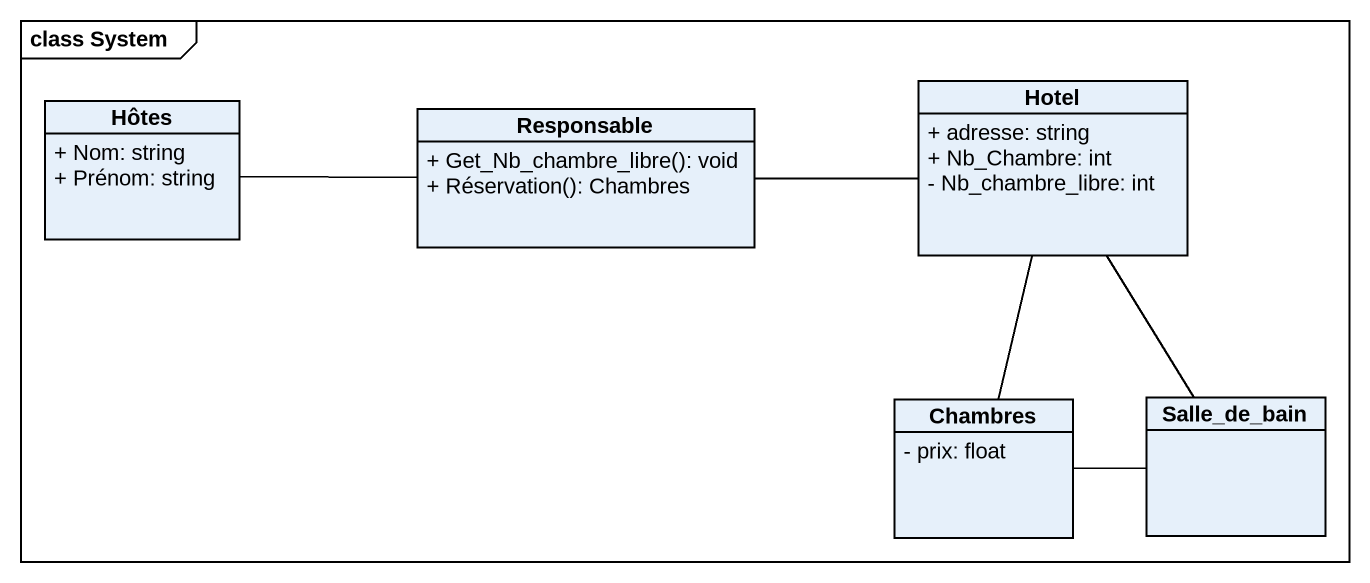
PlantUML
@startuml
mainframe class System
hide circle
hide empty members
skinparam classAttributeIconSize 0
class Hôtes {
  + Nom: string
  + Prénom: string
}
class Responsable {
  + Get_Nb_chambre_libre(): void
  + Réservation(): Chambres
}
class Hotel {
  + adresse: string
  + Nb_Chambre: int
  - Nb_chambre_libre: int
}
class Chambres {
  - prix: float
}
class Salle_de_bain
Hôtes -right- Responsable
Responsable -right- Hotel
Hotel -- Chambres
Hotel -- Salle_de_bain
Chambres -right- Salle_de_bain
@enduml
